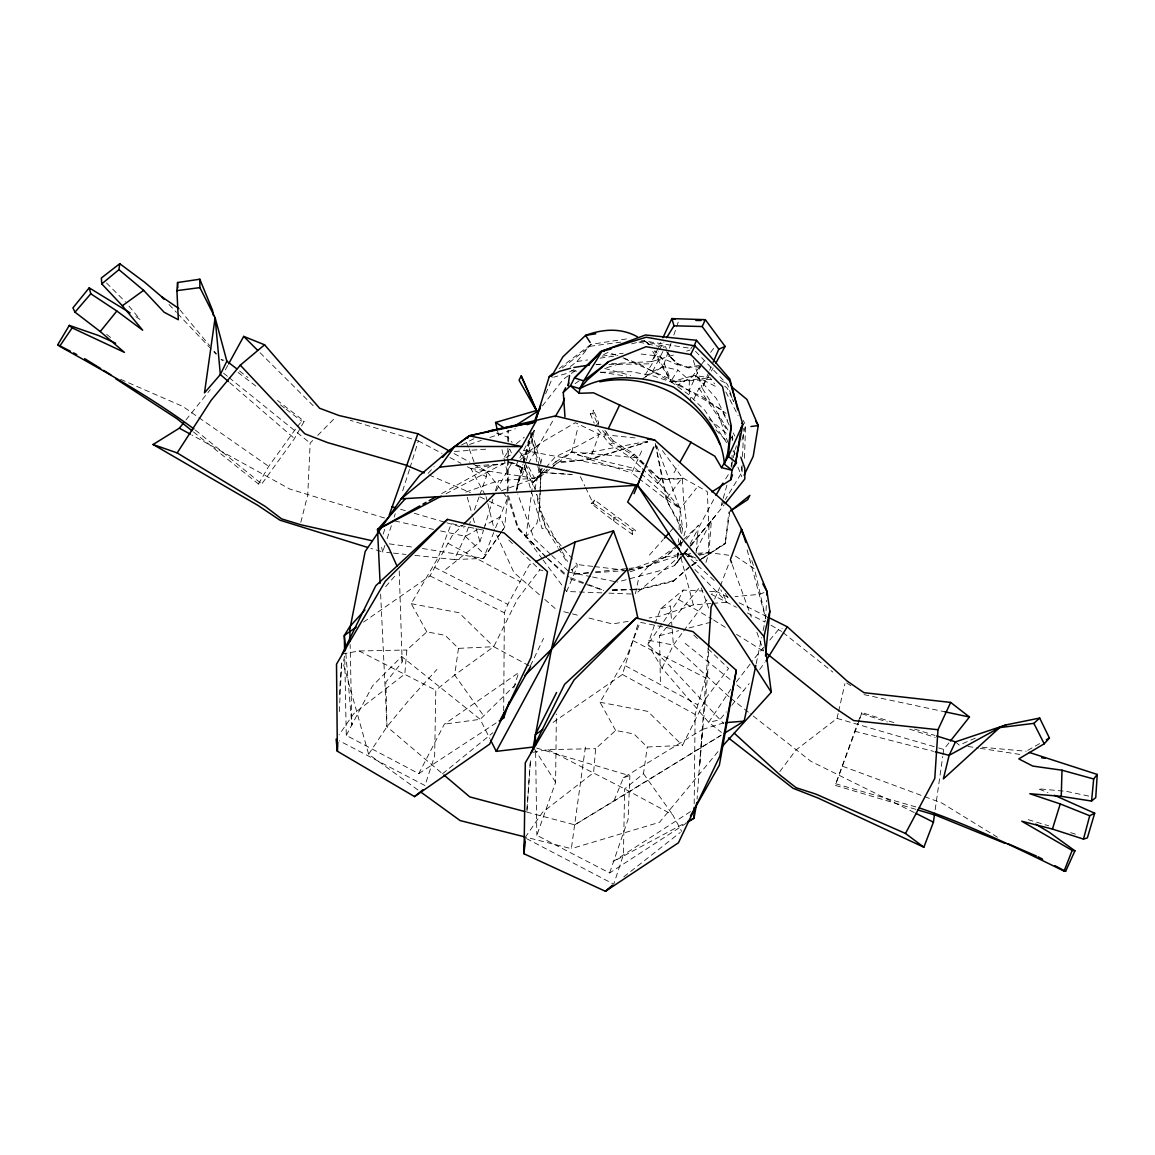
<?xml version="1.0" encoding="UTF-8"?>
<svg xmlns="http://www.w3.org/2000/svg" width="1155" height="1155" viewBox="0 0 1155 1155"><rect width="100%" height="100%" fill="white"/><g stroke="black" fill="none" stroke-linecap="round" stroke-linejoin="round"><path stroke-width="0.75" stroke-dasharray="5 3.75" d="M503.681 710.903L504.36 612.8L507.853 604.339L529.365 564.766L532.527 563.207M686.489 823.053L609.609 872.978L536.844 835.31L555.613 782.282L556.364 714.021M694.184 803.851L695.137 714.44L708.102 669.221L708.463 648.764M546.358 557.215L517.801 528.716L507.189 495.134L507.695 462.736M507.724 460.946L507.868 448.313M507.94 441.109L508.07 430.281L508.214 442.466M731.909 467.486L731.981 462.13M731.996 460.354L732.097 453.208M732.27 440.719L732.371 433.587M542.864 570.584L539.76 569.848L517.584 598.969L493.734 646.699L454.695 675.025L435.81 690.242L434.655 755.933L424.968 785.544L339.296 740.788M680.237 545.824L680.338 540.742M680.512 532.282L680.627 527.2L667.778 502.497L655.665 445.137M508.128 490.745L508.301 449.411M691.181 402.46L689.044 390.736L689.391 380.37L700.002 366.366M744.47 458.347L745.596 425.141L743.214 420.348M539.919 493.517L539.327 509.427L537.003 523.172L525.958 537.032L542.013 558.515M539.991 491.756L540.915 467.01M536.671 748.065L629.894 775.741L628.089 819.343L609.609 872.978M312.687 440.531L310.161 443.101L307.75 494.961L300.517 523.403M742.088 465.465L741.77 472.539L725.34 499.523M742.492 456.615L743.777 428.303M747.112 549.838L765.693 618.315L766.545 600.369M339.31 711.61L341.822 661.194M696.104 553.057L698.125 528.701L715.104 496.895M677.826 552.826L677.552 558.139L635.351 594.175L639.018 576.475L648.345 566.383L677.364 545.506M678.389 542.215L678.577 538.678M679.053 529.827L680.18 508.59L696.407 488.132M540.41 489.706L539.327 509.427L545.68 527.734L557.706 547.152M540.511 487.915L541.175 468.526M859.926 718.655L861.76 712.563L895.847 723.218M526.969 811.214L530.491 759.745M339.281 694.79L341.678 661.093M526.94 809.395L530.477 759.73M708.275 647.536L697.071 799.043M705.965 562.398L708.881 553.158L711.379 520.688L724.026 505.082M723.954 722.799L702.471 729.44L699.569 765.909L708.102 669.221M529.033 665.699L493.734 646.699L458.463 648.359L445.151 635.308L426.845 631.872L406.849 650.02L404.799 674.044L353.762 713.66L339.065 734.883M707.943 648.691L728.56 668.5L706.369 697.62L682.475 745.408L647.248 747.025L633.951 733.959L615.644 730.48L595.648 748.671L593.598 772.681L542.547 812.312L524.919 837.779M503.147 492.665L507.435 498.267L504.677 527.243L502.656 530.203M677.999 553.361L677.552 558.139L680.988 557.533M915.756 809.323L835.253 785.371L857.573 723.434M516.718 489.2L517.397 483.368L522.782 464.555M691.859 565.214L725.196 543.731L728.921 511.968M729.787 511.607L725.196 543.731M525.958 537.032L532.888 482.559L526.276 465.046M585.412 747.011L571.35 848.651L526.16 837.245M458.463 648.359L454.695 675.025L483.916 716.187M526.507 838.602L613.767 884.196L623.455 854.57L624.61 788.894L643.494 773.662L647.248 747.025M935.175 809.756L942.711 756.525M942.971 754.749L943.722 749.436L949.323 742.391M479.758 495.047L486.327 476.726L487.078 471.644L471.341 463.04M596.861 422.311L592.934 413.606L593.453 410.169L590.321 413.894L594.161 423.163M654.336 625.36L647.955 644.36L662.06 668.11L708.679 722.323L721.413 732.371M678.433 552.913L677.552 558.139L678.519 554.718M679.891 544.178L680.483 540.684M681.652 533.711L682.533 528.47L680.18 508.59L645.053 466.071M598.175 425.213L598.637 422.615L593.453 410.169M344.522 656.228L343.151 663.215L368.633 754.215L418.009 790.02M756.207 663.62L761.679 637.488M763.137 630.515L765.317 620.062M779.798 771.612L795.954 750.043L837.043 718.396L838.212 713.184M838.617 711.451L844.897 683.702M534.751 489.475L542.576 455.633M516.545 490.658L522.941 464.411M523.359 462.664L529.337 438.164M741.943 440.142L745.596 425.141M550.949 468.353L571.783 451.952L578.236 426.383M642.18 468.511L657.671 483.425L658.884 478.632L644.837 465.812M731.028 466.375L732.804 459.531M733.237 457.813L736.356 445.83M517.397 483.368L522.724 474.055L525.9 462.245M526.348 460.556L534.967 428.505L516.487 464.426L522.724 474.055M517.007 488.94L523.547 464.859M524.009 463.141L531.935 433.89M553.072 722.395L622.415 674.477L638.672 621.881M722.712 500.144L720.778 507.016L724.43 501.025M723.203 498.426L727.073 484.667M523.273 462.837L531.618 433.76M680.974 546.156L681.955 542.735M683.919 535.891L686.85 525.626L683.587 499.278L682.302 477.607L662.032 450.06M445.7 569.473L479.96 541.912L483.584 530.001M484.104 528.297L492.882 499.35M495.466 490.846L498.57 480.624L534.606 478.286L547.513 469.637M409.491 469.45L401.897 493.257M410.011 467.775L418.327 440.892L350.254 420.319M383.215 534.072L384.86 528.947M394.173 517.166L395.284 513.758M513.715 687.947L518.682 672.658L444.357 724.142L418.789 773.633L346.269 735.374L344.739 656.849M384.875 545.377L382.695 551.989L370.827 548.38M387.069 538.764L393.075 520.587M671.026 343.41L663.158 366.669L642.714 378.652L652.156 363.782L651.81 361.587L660.718 342.486M673.841 335.094L676.079 328.453M676.642 326.793L678.895 320.152M414.905 555.382L454.276 559.54L465.277 536.31L470.431 521.497M474.445 509.976L479.152 496.708M859.334 720.301L835.253 785.371M552.711 464.44L555.353 462.014L589.96 459.517L599.185 434.179L638.484 438.25M720.359 586.033L728.935 563.409M654.972 623.7L660.703 608.757L683.168 590.075L702.587 590.985M858.165 721.875L861.76 712.563M454.276 559.54L483.526 558.442L493.69 532.657M495.625 527.72L507.435 498.267M526.565 812.023L574.742 824.843L613.81 801.238L623.455 777.662L702.471 729.44M545.651 393.783L552.61 377.656M637.459 477.347L631.742 472.973L643.09 447.822M727.91 430.05L702.038 387.835L709.026 371.737M709.719 370.12L711.119 366.9M714.627 599.055L719.637 587.664M601.87 592.861L566.629 591.476L577.038 567.235L577.168 564.55L573.674 560.464M422.47 548.51L483.526 558.442L499.538 534.52M729.281 425.184L721.399 409.736L689.044 390.736L701.071 365.182M693.736 399.356L698.963 388.239L702.038 387.835L710.585 372.502M663.663 621.462L678.678 599.604L683.168 590.075M530.448 665.771L543.529 638.397M604.527 436.518L607.573 430.18M662.06 668.11L673.408 645.053L682.634 632.363M696.133 550.372L711.379 520.688L681.97 555.338M645.515 376.646L652.517 371.65L663.822 349.705M496.13 490.904L512.546 461.639M594.681 500.101L593.064 503.219L591.172 503.508L613.478 520.862L632.319 534.303L635.481 530.52L594.681 500.101L591.172 503.508M630.11 571.812L685.218 553.245L686.821 550.184M690.055 544.048L698.125 528.701M572.505 559.092L545.68 527.734L542.128 528.716L525.034 469.565L527.517 464.989M528.355 463.473L554.27 418.283M346.269 735.374L372.56 685.825L401.666 656.502L480.177 719.32L489.821 738.536M227.737 365.485L223.536 373.137L227.723 376.516M363.522 622.083L429.978 575.897L452.269 535.559L462.563 525.28M711.437 370.957L713.155 367.896M674 472.814L678.274 465.147M193.405 431.883L258.489 484.017L261.752 483.959L294.496 438.553L300.675 427.538M301.556 425.964L304.198 421.243L277.489 400.482M258.489 484.017L268.682 466.375L296.301 428.057M426.845 631.872L411.238 603.675L438.149 557.461L451.331 523.648L475.99 528.615M615.644 730.48L600.051 702.254L626.948 656.112L640.13 622.285L671.82 628.681M611.587 363.652L651.81 361.587L658.292 351.149M659.216 349.662L663.836 342.198M624.162 358.541L671.806 379.764L677.884 370.033L689.391 380.37M690.791 348.839L693.144 345.128M725.629 478.863L729.238 473.218M504.417 457.091L509.702 449.093L512.416 455.229M368.633 754.215L386.983 726.726L408.697 700.406L436.951 669.438M483.526 558.442L501.645 531.69M661.7 624.321L647.955 644.36L669.51 665.54L723.636 723.463M500.563 533.061L504.677 527.243L500.115 516.891L484.97 525.337M680.844 556.667L674.563 565.488L666.421 568.967L617.203 582.106M683.659 630.962L706.947 599.921M612.525 590.162L639.163 589.685L672.773 581.644L688.828 567.163M731.822 705.257L749.191 683.587M759.658 669.481L764.884 662.421M682.533 528.47L666.074 499.278L682.302 477.607L707.279 491.611L708.925 526.319L708.578 552.624L698.226 554.472M701.056 364.966L705.301 359.364M710.614 352.362L714.858 346.76M730.898 689.116L708.679 722.323L719.681 719.854L726.307 711.884M736.356 681.984L752.771 660.617M297.384 426.686L301.7 421.156L304.198 421.243M542.388 405.925L563.25 379.36L576.157 369.932M657.671 483.425L660.689 479.614L682.374 478.719L658.884 478.632L660.689 479.614L645.472 464.96M185.984 419.929L210.282 389.654M399.226 570.989L402.185 662.06L385.885 682.143L386.983 726.726L442.639 773.893M570.411 366.525L576.995 361.472L590.97 344.349L629.518 338.473M683.486 554.631L674.563 565.488L683.601 554.501M684.612 553.274L686.835 550.56M691.296 545.131L711.379 520.688M684.727 553.13L689.246 547.643M690.372 546.272L717.472 513.311M717.991 751.616L659.534 822.302L571.35 848.651M660.386 681.652L659.548 635.741L666.392 627.497M667.532 626.111L700.652 586.22M754.951 657.758L764.047 646.901M769.735 640.115L778.831 629.258L782.209 628.262M385.64 586.682L395.833 574.916M542.417 468.555L539.197 472.265L570.859 474.503M544.669 469.046L532.888 482.559L549.563 469.435M545.853 467.688L555.281 456.875L579.781 445.036L599.185 434.179L575.349 422.687L544.785 440.56L522.666 455.489L523.865 458.679M598.637 422.615L595.446 426.253L609.984 444.401L630.572 457.322L640.895 467.27M649.428 555.079L663.215 539.529M670.117 531.748L673.567 527.864M686.07 539.241L698.732 525.121L675.545 547.253M428.115 473.391L434.136 466.707M541.291 473.579L532.888 482.559L547.427 469.262M644.201 463.747L634.052 453.973L613.305 440.907L609.984 444.401L612.727 442.885L633.344 455.315L643.552 464.642M317.726 435.406L335.383 417.489M515.823 684.28L480.177 719.32L444.357 724.142M634.052 453.973L630.572 457.322L633.344 455.315M629.258 570.151L648.345 566.383L665.251 557.1L674.26 548.495M672.773 581.644L689.087 567.639M627.526 570.483L665.251 557.1L678.259 545.94M679.559 544.828L682.157 542.59M520.544 459.603L538.288 445.195M516.357 443.679L524.327 437.168M442.524 773.778L492.867 732.732M623.787 876.876L680.252 832.481M562.355 367.925L590.234 346.255L621.534 342.024M559.121 368.618L590.97 344.349M678.808 544.467L684.612 540.295M575.089 383.648L581.008 379.533M692.033 565.647L700.854 559.684M702.312 558.688L725.831 542.763L699.194 560.334M553.259 465.783L557.562 462.895L586.278 459.921L647.738 441.917L589.96 459.517L571.783 451.952L555.353 462.014M691.787 565.214L697.707 561.316M418.789 773.633L496.188 722.915M690.459 811.619L613.016 861.659L686.084 822.418M613.81 801.238L721.168 735.273M574.742 824.843L721.283 735.143M715.277 386.261L694.242 375.389L671.228 381.886L677.855 385.019L694.242 375.389L710.195 377.858L714.584 383.835M1027.676 750.389L1041.651 742.463M441.715 493.589L494.932 463.747M505.89 457.611L512.156 454.088M440.618 530.939L465.277 536.31L477.39 529.553M446.047 493.719L506.569 462.029M573.977 369.643L566.195 373.599L553.693 377.209M603.589 354.657L608.252 352.289L616.481 355.365M461.581 444.906L474.214 438.597M727.939 597.222L716.721 591.634L711.278 594.262L736.414 607.285M680.223 554.212L688.394 551.744M652.517 371.65L663.158 366.669L677.884 370.033M975.325 738.146L959.213 745.119L955.488 741.857M763.975 592.587L759.499 594.349L735.056 596.572M663.389 347.366L665.439 346.558L667.359 351.337M501.126 490.933L534.606 478.286L527.445 464.613M465.768 492.088L498.57 480.624M469.479 444.444L481.375 440.373M489.879 437.471L515.375 428.75M711.032 603.502L693.347 604.931L659.664 616.25L649.153 617.968M606.664 367.709L621.953 363.089M651.81 361.587L675.054 354.585M686.676 351.091L689.997 350.081M660.703 608.757L670.405 605.87L672.037 627.237M623.455 777.662L629.894 775.741M659.548 635.741L678.678 630.688M689.116 627.945L713.472 621.506M631.626 343.858L643.653 340.841L691.296 348.464M634.644 589.267L639.798 589.05L673.538 580.619M699.309 555.237L708.881 553.158M647.536 441.268L577.255 454.752L635.77 468.8L639.769 472.381M665.251 557.1L678.562 554.53M342.183 653.99L359.104 650.972L406.849 650.02M532.672 752.338L547.903 749.624L595.648 748.671M687.889 556.306L691.34 555.699M628.132 621.39L612.367 623.945L586.336 617.391M699.439 365.428L688.005 367.218L678.577 363.984L669.279 356.101L667.994 352.925M576.995 361.472L587.65 359.956M600.08 358.166L617.853 355.625M485.216 495.047L470.85 468.425L503.854 463.747L475.485 465.826L469.277 449.021M602.145 356.144L623.209 353.228M590.321 413.894L592.934 413.606M726.596 442.596L704.723 410.242L688.64 394.591L671.228 381.886L710.21 377.815M588.458 572.577L574.381 574.035L571.595 569.545M595.504 571.841L627.208 568.578M628.97 568.39L648.345 566.383M712.794 603.372L726.928 602.231L720.836 589.801M454.478 451.475L488.219 449.006M588.545 573.082L574.381 574.035L571.812 569.3M595.634 572.62L625.75 570.613M671.228 381.886L711.971 379.302M680.05 554.285L690.748 553.664M697.88 553.245L708.578 552.624L728.733 555.223M596.052 364.489L601.235 364.215M612.309 590.205L632.926 589.339M612.265 590.017L629.475 589.425M631.193 589.353L639.798 589.05M700.811 366.915L688.005 367.218L690.733 368.561L678.577 364.778L669.279 356.101L677.956 364.966L657.267 355.985L638.643 353.733M600.744 372.3L630.919 371.679L652.33 375.62L671.575 382.074L662.393 358.757L655.275 351.12M596.283 364.677L599.878 364.619M608.902 364.475L652.156 363.782M687.745 556.638L692.928 556.623L685.218 553.245L697.389 560.781M585.585 487.554L593.064 503.219L632.146 530.52L635.481 530.52M608.916 593.136L633.59 594.118M709.661 591.302L716.721 591.634M571.638 370.827L576.735 371.159M572.49 474.488L539.197 472.265L537.277 463.66M571.783 451.952L638.253 457.842L643.927 464.7M982.111 747.213L1026.131 751.27M1063.134 791.088L1038.172 788.735L1047.932 792.677M391.646 552.927L382.695 551.989L381.222 545.738M393.436 553.115L405.954 554.443M592.789 566.398L577.168 564.55L569.531 572.245L590.71 576.634M594.536 566.6L624.047 570.079M389.235 543.846L413.721 547.282M600.369 372.112L626.833 376.198M470.85 468.425L534.606 478.286M967.977 746.462L978.502 748.079M980.263 748.353L1022.348 754.821M523.475 450.349L642.454 472.251M411.238 603.675L458.983 612.727L493.734 646.699M600.051 702.254L647.796 711.379L682.475 745.408M648.619 640.289L673.408 645.053L729.296 697.028M477.751 528.976L483.035 530.044M592.486 576.995L615.427 581.73M863.998 694.631L944.848 711.798M1066.7 791.42L1090.623 796.502M638.946 342.111L659.909 346.616M394.837 520.977L433.573 529.409M641.516 340.711L665.439 346.558M563.784 611.717L570.729 613.464M572.461 613.897L579.406 615.644M854.585 731.202L933.659 751.385M604.7 368.474L630.616 375.404M835.426 783.696L917.561 807.432M837.043 718.396L936.835 747.429M938.567 747.935L943.722 749.436M400.525 509.24L405.679 510.741M414.255 513.253L445.123 522.305M446.841 522.796L463.978 527.835M223.926 360.273L221.009 359.407L223.839 361.573M384.543 518.032L289.761 489.041L191.947 435.031M1028.195 819.66L1048.726 825.825M510.308 462.159L514.899 463.588L525.034 469.565L535.588 489.359M914.587 729.079L935.045 735.461M1070.627 832.64L1077.312 834.747M589.96 459.517L631.742 472.973M861.688 713.747L887.358 721.99M909.591 729.152L935.261 737.41M508.806 461.841L516.487 464.426L525.034 469.565L524.327 464.44M570.281 578.915L603.719 590.552M496.506 433.053L507.882 437.168L512.113 442.408M842.587 766.241L941.758 802.985L997.458 837.245M623.05 357.833L639.495 364.013L671.575 382.074L654.308 350.831M570.657 577.702L587.159 584.011M588.805 584.647L603.646 590.321M429.155 475.008L470.359 492.608M120.582 379.331L182.865 406.459L197.404 416.623M507.449 461.856L525.034 469.565M685.218 553.245L695.844 558.125M480.061 496.895L487.843 500.606M489.388 501.342L503.392 508.012M720.431 380.471L726.726 383.489M677.855 385.019L701.605 396.454L726.062 413.36M429.978 575.897L504.36 612.8M739.171 602.809L766.429 616.395M914.269 812.543L811.012 761.39L750.129 713.588M434.713 567.365L507.853 604.339M359.104 650.972L435.81 690.242M547.903 749.624L624.61 788.894L672.715 814.838L681.652 831.369M632.781 640.52L705.561 677.884M747.415 612.987L764.697 621.939M770.977 625.187L781.603 631.453M418.327 440.892L442.047 453.395M449.959 457.568L461.018 463.4M467.342 466.736L486.327 476.726M447.996 543.312L520.385 581.788M625.649 665.886L697.678 704.767M454.045 453.554L469.767 462.173M622.415 674.477L695.137 714.44M644.259 340.696L650.337 345.518M678.678 599.604L712.115 619.08M713.646 620.033L727.376 628.623M736.529 634.355L764.004 651.535M671.806 379.764L689.044 390.736M135.828 316.687L140.102 319.487L126.574 303.26M638.888 478.444L666.074 499.278L680.18 508.59M735.461 556.075L754.533 568.924L765.693 618.315M846.731 682.952L853.92 687.817M198.862 417.634L268.682 466.375M238.002 372.401L257.81 387.575M280.463 404.9L284.722 408.148M286.137 409.231L301.7 421.156M239.518 370.986L247.95 377.541M782.989 632.55L832.827 672.08M730.682 698.125L748.743 712.491M106.664 334.358L113.479 339.815M685.204 643.407L731.375 680.526M736.977 685.031L743.964 690.647M229.123 377.642L310.161 443.101M195.354 430.079L261.752 483.959M708.997 418.817L727.867 434.641M729.224 435.781L733.266 439.174M229.787 382.695L294.496 438.553M539.414 594.753L513.946 572.534L495.755 533.018M544.785 599.431L556.84 609.97M547.687 558.385L569.011 577.081M724.705 386.088L727.332 388.412L733.685 401.189M641.097 473.579L679.746 508.301L656.415 444.92M684.597 553.649L715.061 581.239M546.387 557.62L518.306 528.008L508.532 495.827M547.687 558.832L565.993 575.883M465.277 536.31L485.187 554.891M550.531 554.256L534.072 538.663L517.758 493.979M551.801 555.454L568.26 571.046M106.52 282.975L125.447 301.917M693.78 635.062L697.649 638.787M508.85 540.136L512.719 543.846M520.443 551.282L539.76 569.848M260.092 352.751L315.618 408.119M694.862 569.429L726.928 602.231M695.527 351.308L727.607 384.702L733.468 401.622M715.869 429.862L726.827 441.427M169.034 304.516L176.455 312.355M177.697 313.669L216.057 354.181M518.306 528.008L542.359 553.721M649.355 344.768L646.988 342.226L648.879 345.287M696.884 376.689L716.259 398.36L727.563 420.521M180.021 309.959L209.618 345.663M214.18 351.163L216.447 353.906M602.65 430.656L612.727 442.885M519.505 451.576L524.255 458.535M604.917 430.454L613.305 440.907M732.934 450.84L735.056 453.597M487.078 471.644L502.079 491.25M543.081 559.958L566.629 591.476M666.493 351.669L670.607 357.415L669.135 354.311M643.494 773.662L672.715 814.838M698.963 388.239L727.376 430.44M534.159 748.512L555.613 782.282M725.34 593.396L728.112 597.828M558.645 548.639L566.975 562.081M652.662 351.423L671.575 382.074M561.547 550.401L539.327 509.427L536.526 494.369M562.413 551.975L567.538 561.431M725.889 391.978L738.132 415.54M733.223 432.908L734.797 435.998M580.344 476.596L584.834 485.995M466.476 442.509L468.584 447.389M737.886 467.111L741.885 476.798M732.227 564.607L751.327 617.088M756.872 632.319L763.643 650.944M701.258 587.895L708.593 608.064M718.092 413.317L727.794 442.206M751.818 560.666L754.533 568.924M693.289 360.374L702.038 387.835M531.805 432.172L540.959 463.603M467.241 497.242L472.626 516.141M473.117 517.859L475.557 526.449M476.048 528.167L479.96 541.912M531.372 436.186L541.118 472.727M536.96 494.585L545.68 527.734M680.945 557.663L693.347 604.931M486.053 496.621L487.352 501.862M487.8 503.609L494.311 529.856M497.574 430.974L499.566 439.492M501.977 449.714L507.579 473.564M530.362 432.692L536.887 461.942M655.246 443.405L666.074 499.278M732.025 436.2L732.544 439.665M734.075 450.089L734.854 455.301M523.359 457.597L524.081 462.722M401.666 656.502L402.185 662.06M345.836 653.384L351.842 725.196L350.138 644.562M672.181 629.027L673.408 645.053M741.741 466.822L742.088 471.789M380.63 594.089L386.983 726.726M632.146 530.52L632.319 534.303M535.631 752.598L536.844 835.31M613.897 517.57L613.478 520.862L616.539 516.992L613.897 517.57"/><path stroke-width="1.5" d="M499.162 720.965L503.638 718.049L503.667 712.693M694.141 807.417L694.025 818.159L688.005 822.071M1029.293 752.439L1097.25 774.442L1095.749 797.6L1091.576 801.05L1061.243 796.344L1062.008 770.212L1032.743 766.068L1018.782 758.878L1044.221 743.806L1049.419 738.059L1039.673 718.064L1005.947 724.907L955.488 741.857L936.748 735.995M766.79 594.998L766.963 591.403L741.539 529.293L730.35 507.42L654.567 439.925L555.266 415.944L469.175 435.81L447.375 451.995L419.741 475.369L401.16 498.83L365.168 551.513L350.037 628.306M337.794 742.217L337.347 751.226L414.544 796.589L489.619 744.152L531.069 657.397L547.513 571.682L504.158 532.96L447.404 519.375L375.823 585.686L342.183 653.99M524.919 837.779L524.052 853.805L605.437 891.299L678.418 842.803L719.868 756.049L736.312 670.333L692.942 631.612L636.203 618.012L564.622 684.323L530.982 752.641M708.578 647.017L711.047 607.198L713.198 602.318M950.435 740.976L969.449 717.024L950.681 702.428L937.976 729.729L934.785 778.427L905.491 833.462L923.856 847.221L933.428 822.187L934.684 813.308M524.89 841.374L524.052 853.805L525.294 762.791L574.122 679.891L636.203 618.012M696.812 802.537L694.025 818.159L687.673 821.566M178.881 308.587L161.613 296.676L144.649 282.268L119.773 263.701L118.936 269.664L143.624 290.353L164.097 312.211L178.332 319.747L176.903 290.627L177.581 282.527L199.801 279.221L212.563 310.363L213.473 315.618M579.189 393.292L579.767 388.686L583.708 380.861L608.642 361.616L646.107 346.702L690.719 354.571L722.51 386.622L731.187 425.646L728.386 456.456L721.5 467.645L714.83 456.196L656.184 422.138L593.555 392.83L579.189 393.292L570.455 385.799L574.454 377.945L600.687 351.64L645.501 334.979L696.465 340.292L729.888 379.071L737.756 409.895M1091.576 801.05L1093.684 778.975L1097.25 774.442M765.491 656.011L769.836 611.139L766.963 591.403L762.82 583.91M731.187 425.646L727.679 453.41L724.416 464.267L732.082 470.244L730.667 479.859L711.87 491.9M568.144 385.467L569.531 375.49M740.268 434.092L735.735 462.217L732.082 470.244L721.5 467.645M740.831 430.584L741.409 427.061M568.217 385.784L568.751 382.767M736.312 670.333L719.363 765.173L690.43 815.979M724.344 733.281L744.181 721.139L755.846 665.367M637.921 618.373L627.367 569.3L613.507 530.867L575.118 541.998L551.469 649.24L533.22 747.04L496.246 751.356L490.615 740.138M722.568 746.087L771.28 692.22L763.989 636.607L769.836 611.139M919.265 807.923C969.059 824.67 1016.905 847.943 1064.073 871.13L1065.617 871.346L1074.944 850.831L1072.172 850.412L1021.771 821.234L1052.436 829.059L1083.477 839.108L1089.728 815.733L1094.695 813.207L1054.428 795.29M535.198 421.849L549.202 376.79L552.206 373.888M535.054 421.777L540.785 405.073M1094.695 813.207L1087.346 837.909L1083.477 839.108M1052.436 829.059L1060.232 803.938L1029.812 793.73L1061.243 796.344M389.221 515.274L417.865 433.746L339.036 415.526L319.574 408.235L264.582 344.796L243.691 336.394L228.575 363.955M509.312 701.547L503.638 718.049M564.434 398.417L562.254 404.813L555.151 416.782M534.52 421.344L537.999 411.527L540.194 408.726M730.769 558.558L741.539 529.293L745.87 542.504M730.667 479.859L732.515 474.965M1064.073 871.13L1072.172 850.412M653.788 447.086L634.037 493.647M771.28 692.22L637.445 485.273L643.768 469.609M694.198 345.923L696.465 340.292M713.213 362.078L718.8 349.2L725.109 346.428L705.315 319.661L671.849 318.592L662.941 337.708M718.8 349.2L702.182 326.533L705.315 319.661L704.348 320.57M535.53 745.408L535.371 734.623L556.595 692.466M955.488 741.857L949.136 755.341L943.361 778.918L999.653 727.607L1033.855 723.362L1039.673 718.064M608.324 428.592L619.73 404.856M690.719 354.571L694.891 345.923L646.223 337.217L602.26 350.788L574.454 377.945L583.708 380.861L602.26 350.788L603.978 351.438M744.08 475.268L753.204 456.384L758.258 425.589L746.939 399.442L731.721 386.882M228.445 381.54L220.345 374.552L215.119 317.697L226.856 361.154L220.345 374.552L204.493 392.859L215.119 317.697L199.887 287.624L199.801 279.221M636.217 484.797L627.656 502.064L679.299 548.842M564.968 416.825L563.279 392.397L565.604 387.762M521.223 375.88L537.046 411.714L521.223 375.88L519.043 380.197L537.046 411.714L515.318 425.646M613.507 530.867L551.469 649.24L496.246 751.356M715.956 495.293L722.915 483.108M715.71 363.291L725.109 346.428M679.992 462.072L691.094 442.148M500.75 718.872L530.564 666.522M551.44 376.588L562.832 356.909L585.585 335.369C602.766 328.987 621.058 327.601 637.459 336.841M193.968 428.953C151.854 397.71 105.509 371.78 59.641 346.312L57.75 344.739L69.314 325.392L98.55 335.528L115.63 343.179M768.032 617.189L787.277 626.775L765.924 661.006M364.922 609.97L349.763 626.645L344.32 635.438L344.638 651.492M666.608 337.722L674 325.797L671.849 318.592L675.372 319.372M183.775 422.687L179.357 428.187L153.081 444.502L177.177 452.919L211.134 400.323L240.283 365.182L264.582 344.796M467.472 438.337L469.175 435.81L535.776 421.777L521.945 446.537L511.347 459.531L439.651 467.14L401.16 498.83L637.445 485.273L763.989 636.607M59.641 346.312L72.13 327.89L124.437 352.391L100.254 331.543L75.003 312.168L72.924 307.88L89.195 287.84L130.125 312.933M733.844 466.692L736.601 462.794M439.651 467.14L454.666 446.465L521.945 446.537L469.175 435.81L447.375 451.995L442.567 457.351M725.123 503.71L744.816 478.993L744.831 468.338L740.817 457.178M100.254 331.543L116.857 311.013L142.686 330.215L122.358 305.772L101.77 283.885L101.337 278.009L119.773 263.701M75.003 312.168L90.797 293.789L89.195 287.84M563.279 392.397L570.455 385.799L579.767 388.686L587.26 380.038L608.642 361.616M588.906 364.908L600.687 351.64L610.995 349.041M664.37 538.23L668.962 533.047M380.111 583.333L377.541 529.567L405.232 498.801M627.367 569.3L551.469 649.24L524.731 675.516M463.79 524.024L494.499 494.051M447.404 519.375L385.322 581.239L336.509 664.154L337.347 751.226L336.119 739.128M612.569 885.206L605.437 891.299L612.497 885.755M101.77 283.885L118.936 269.664M414.544 796.589L422.932 789.746M731.129 510.524L749.855 495.351L747.689 499.653L730.364 511.015M122.358 305.772L143.624 290.353M356.144 627.223L344.32 635.438L345.533 649.789M535.371 734.623L542.749 729.527M1046.315 739.821L1049.419 738.059M397.118 566.311L388.672 547.614L377.541 529.567L419.799 505.876M422.932 504.114L426.065 502.367M429.198 500.606L435.464 497.098M999.653 727.607L949.136 755.341L935.377 751.833M549.202 376.79L559.352 371.434L570.541 368.214M377.541 529.567L441.268 496.217M579.767 388.686C608.396 372.906 643.797 375.952 673.509 387.084C699.165 404.885 722.048 431.999 724.416 464.267M447.375 451.995L450.537 450.421M486.847 432.288L490.009 430.714L535.776 421.777L527.272 424.679M535.675 561.633L575.118 541.998M997.891 728.386L1005.947 724.907M497.17 429.27L495.567 422.456L536.382 410.559M573.847 367.478L589.166 365.038M595.792 333.795L585.585 335.369L590.176 342.486M176.903 290.627L199.887 287.624M750.952 426.498L758.258 425.589L755.846 421.358M725.643 722.655L744.181 721.139M599.878 381.829C648.302 371.896 700.825 398.692 719.912 444.545M695.859 320.44L700.941 320.527M674 325.797L702.182 326.533M647.421 439.174L654.567 439.925M937.976 729.729L853.646 720.547L833.361 706.889L765.534 652.488M950.681 702.428L863.954 692.682L846.918 680.887L787.277 626.775M1041.637 757.781L1045.145 758.315M511.347 459.531L637.445 485.273M944.848 711.798L969.449 717.024M371.823 540.684L300.863 524.774L281.589 518.869L265.029 506.28L177.177 452.919M524.428 836.798L460.123 820.57L420.911 792.128M524.846 811.561L469.782 796.907L443.996 775.048M1062.008 770.212L1093.684 778.975M391.964 506.727L395.385 507.724M917.474 809.828L936.315 815.43L1005.023 843.381M367.449 547.355L280.001 520.198L257.724 505.269L153.081 444.502M1060.232 803.938L1089.728 815.733M424.217 472.9L406.084 465.162L327.544 442.596L304.79 433.775L240.283 365.182M1007.997 843.727L1036.454 856.072M905.491 833.462L815.95 794.135L796.142 787.724L780.361 775.308L734.19 733.107M923.856 847.221L818.014 798.018L793.11 788.302L728.487 737.958M915.857 813.337L933.428 822.187M57.75 344.739L70.426 351.279M73.588 352.91L76.764 354.542M1038.042 856.765L1042.633 859.19M1054.89 865.673L1065.617 871.346M179.357 428.187L190.373 434.179M417.865 433.746L449.324 450.97M1035.688 824.136L1049.159 832.206L1074.944 850.831M84.676 358.642L100.716 368.561M103.632 370.351L110.923 374.87M495.567 422.456L503.898 427.668M115.587 378.652L176.773 418.586L192.019 430.786M90.797 293.789L116.857 311.013M741.625 423.351L742.824 424.231L735.735 462.217L728.386 456.456L742.824 424.231L729.671 380.818L694.891 345.923M226.856 361.154L236.703 368.792M69.314 325.392L72.13 327.89M243.691 336.394L257.565 350.225M161.613 296.676L164.082 299.289M1033.855 723.362L1044.221 743.806M730.379 559.525L731.606 562.904M741.539 529.293L742.939 534.433M177.581 282.527L177.841 287.739M349.763 626.645L350.066 640.982"/></g></svg>
